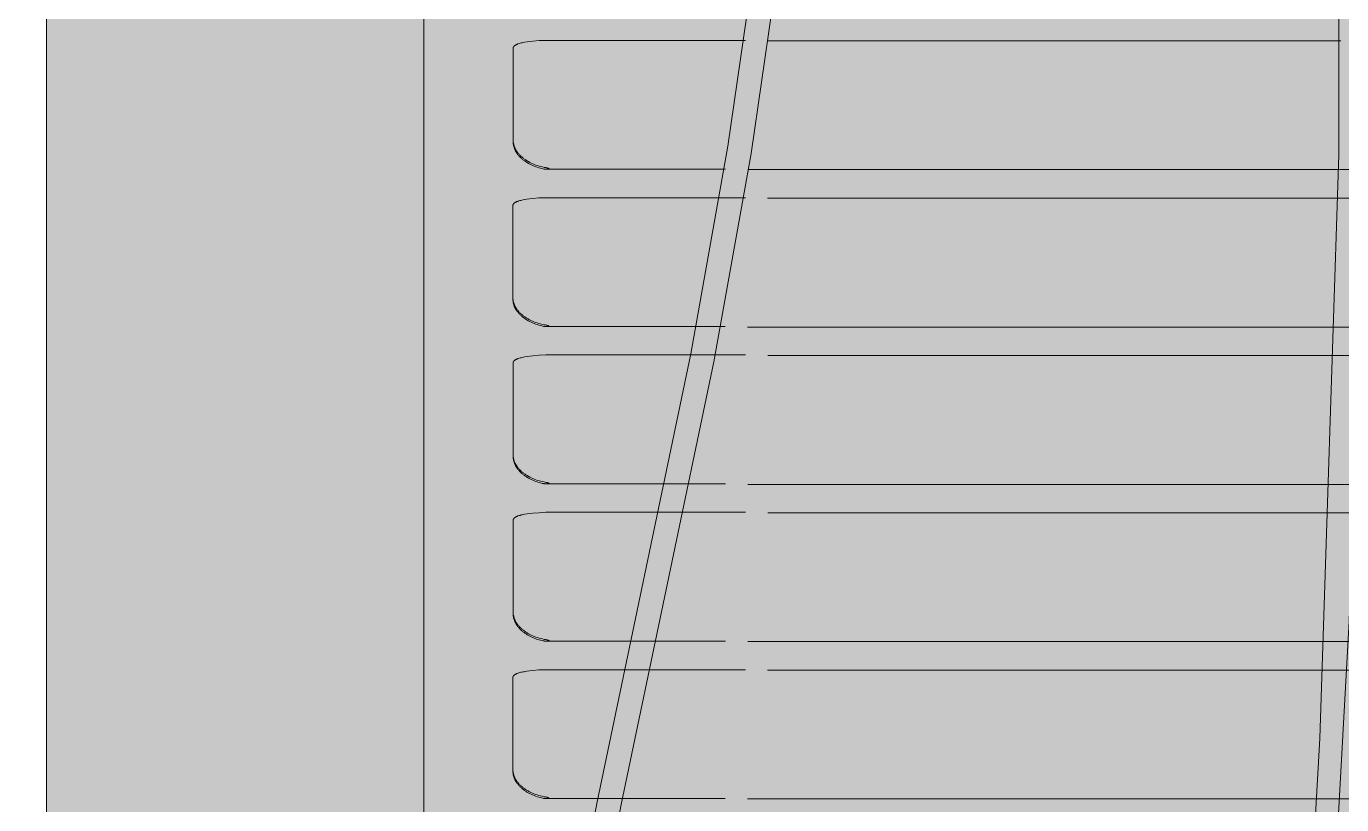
# Model space of a CAD drawing. Header units: millimetres. Extents: x 126 to 12547, y 1644 to 26714.
# Drawn here: x 783.2 to 887.7, y 25696.1 to 25757.9 of the extents above; entities that cross this region are included whole.
import ezdxf

# ---------------------------------------------------------------- set-up
doc = ezdxf.new("R2010")
doc.units = ezdxf.units.MM
doc.linetypes.add('CONTINUA', pattern=[0])
doc.layers.add('cono piramide', color=4, linetype='Continuous')
for name, color, linetype, lineweight in [('F_ARREDI_pareti', 1, 'Continuous', 0), ('F_INFISSI', 4, 'Continuous', 5), ('F_MINERAL WALL', 6, 'Continuous', 5), ('F_Tendaggio', 252, 'Continuous', 5), ('F_VETRO', 140, 'Continuous', 5)]:
    doc.layers.add(name, color=color, linetype=linetype, lineweight=lineweight)

# ---------------------------------------------------------------- blocks, each defined once
blk = doc.blocks.new('TENDAGGIO_infisso piccolo_prospetto_fronte')
at = {"layer": 'F_Tendaggio'}
for p, q in [((734476.45, 513844.03), (734718.03, 513844.03)), ((734476.2, 513841.77), (734717.79, 513841.77)), ((734476.04, 513831.53), (734717.62, 513831.53)), ((734475.97, 513829.27), (734717.55, 513829.27)), ((734450.98, 513819.03), (734692.56, 513819.03)), ((734450.98, 513816.78), (734692.56, 513816.78)), ((734450.73, 513806.54), (734692.32, 513806.54)), ((734450.73, 513804.28), (734692.32, 513804.28)), ((734450.57, 513794.04), (734692.16, 513794.04))]:
    blk.add_line(p, q, dxfattribs=at)
for points in [[(734453.27, 514160.27), (734452.36, 514111.97), (734452.51, 514085.45), (734453.28, 514061.88), (734453.87, 514051.9), (734454.53, 514043.39), (734455.36, 514034.9), (734456.35, 514026.78), (734457.52, 514018.82), (734459.85, 514005.82), (734471.09, 513949.07), (734472.66, 513939.68), (734474.06, 513930.27), (734475.21, 513921.3), (734476.17, 513912.31), (734477.06, 513901.48), (734477.69, 513890.72), (734478.12, 513878.93), (734478.34, 513867.13), (734478.18, 513840.09), (734477.17, 513808.16), (734475.64, 513780.45)], [(734415.09, 513781.8), (734417.38, 513793.82), (734424.83, 513829.41), (734427.78, 513845.89), (734430.26, 513863.09), (734433.11, 513888.88), (734435.69, 513922.14), (734437.11, 513951.96), (734437.36, 513961.05), (734437.54, 513978.09), (734437.34, 513991.43), (734436.83, 514005.03), (734433.83, 514054.89), (734433.65, 514061.63), (734433.61, 514067.92), (734433.68, 514074.36), (734433.88, 514080.79), (734434.35, 514089.78), (734435.05, 514098.75), (734436.05, 514108.61), (734437.28, 514118.43), (734438.79, 514128.65), (734440.49, 514138.83), (734444.68, 514160.27)], [(734451.35, 514160.27), (734450.44, 514111.53), (734450.61, 514084.47), (734451.39, 514061.29), (734452.01, 514050.88), (734452.68, 514042.4), (734453.54, 514033.94), (734454.51, 514026.07), (734455.67, 514018.23), (734457.99, 514005.29), (734469.06, 513949.54), (734472.04, 513930.84), (734473.17, 513922.21), (734474.1, 513913.76), (734474.97, 513903.74), (734475.64, 513893.14), (734476.12, 513881.74), (734476.38, 513870.34), (734476.34, 513845.22), (734474.83, 513798.85), (734474.06, 513785.34)], [(734417.02, 513781.64), (734419.3, 513793.6), (734426.66, 513828.77), (734429.63, 513845.32), (734432.1, 513862.35), (734435, 513888.48), (734437.6, 513922.01), (734439.02, 513951.74), (734439.28, 513961.01), (734439.46, 513977.63), (734439.07, 513997.73), (734435.75, 514055.05), (734435.58, 514061.62), (734435.53, 514068), (734435.6, 514074.38), (734435.8, 514080.75), (734436.28, 514089.82), (734436.99, 514098.88), (734437.97, 514108.5), (734439.18, 514118.08), (734440.69, 514128.41), (734442.42, 514138.7), (734446.65, 514160.27)], [(734413.34, 513854.3), (734413.3, 513854.3), (734412.78, 513854.28), (734412.26, 513854.23), (734412.03, 513854.21), (734411.81, 513854.18), (734411.61, 513854.15), (734411.52, 513854.13), (734411.43, 513854.11), (734411.35, 513854.09), (734411.27, 513854.07), (734411.19, 513854.05), (734411.12, 513854.02), (734411.09, 513854.01), (734411.06, 513854), (734411.03, 513853.99), (734411, 513853.98), (734410.97, 513853.96), (734410.95, 513853.95), (734410.92, 513853.94), (734410.9, 513853.93), (734410.87, 513853.91), (734410.86, 513853.9), (734410.85, 513853.9), (734410.84, 513853.89), (734410.83, 513853.88), (734410.83, 513853.88), (734410.82, 513853.87), (734410.81, 513853.86), (734410.8, 513853.86), (734410.79, 513853.85), (734410.78, 513853.84), (734410.78, 513853.83), (734410.77, 513853.83), (734410.76, 513853.82), (734410.76, 513853.81), (734410.75, 513853.81), (734410.75, 513853.8), (734410.75, 513853.79), (734410.74, 513853.79), (734410.74, 513853.79), (734410.74, 513853.78), (734410.74, 513853.78), (734410.73, 513853.78), (734410.73, 513853.77), (734410.73, 513853.77), (734410.73, 513853.76), (734410.73, 513853.76), (734410.73, 513853.76), (734410.72, 513853.75), (734410.72, 513853.75), (734410.72, 513853.75), (734410.72, 513853.74), (734410.72, 513853.74), (734410.72, 513853.73), (734410.72, 513853.73), (734410.72, 513853.73), (734410.72, 513853.72), (734410.71, 513853.72), (734410.71, 513853.71), (734410.71, 513853.71), (734410.71, 513853.71), (734410.71, 513853.7), (734410.71, 513853.7), (734410.71, 513853.69), (734410.71, 513846.34), (734410.71, 513846.3), (734410.72, 513846.26), (734410.72, 513846.21), (734410.72, 513846.17), (734410.73, 513846.13), (734410.74, 513846.08), (734410.75, 513846.04), (734410.76, 513846), (734410.77, 513845.95), (734410.78, 513845.91), (734410.8, 513845.87), (734410.82, 513845.82), (734410.83, 513845.78), (734410.85, 513845.74), (734410.87, 513845.69), (734410.9, 513845.65), (734410.92, 513845.61), (734410.95, 513845.57), (734410.97, 513845.52), (734411, 513845.48), (734411.03, 513845.44), (734411.06, 513845.4), (734411.09, 513845.36), (734411.12, 513845.32), (734411.16, 513845.28), (734411.19, 513845.24), (734411.23, 513845.2), (734411.27, 513845.16), (734411.3, 513845.12), (734411.35, 513845.08), (734411.39, 513845.04), (734411.43, 513845.01), (734411.47, 513844.97), (734411.52, 513844.93), (734411.56, 513844.9), (734411.61, 513844.86), (734411.66, 513844.83), (734411.71, 513844.8), (734411.76, 513844.76), (734411.81, 513844.73), (734411.86, 513844.7), (734411.92, 513844.67), (734412.03, 513844.61), (734412.14, 513844.55), (734412.26, 513844.5), (734412.38, 513844.44), (734412.51, 513844.39), (734412.64, 513844.35), (734412.77, 513844.31), (734412.9, 513844.27), (734413.03, 513844.24), (734413.17, 513844.21), (734413.3, 513844.19)], [(734429.19, 513854.3), (734413.34, 513854.3)], [(734476.52, 513854.27), (734430.95, 513854.27)], [(734413.56, 513844.1), (734413.56, 513844.1), (734413.56, 513844.1), (734413.56, 513844.1), (734413.56, 513844.1), (734413.56, 513844.1), (734413.56, 513844.1), (734413.56, 513844.1), (734413.56, 513844.1), (734413.56, 513844.1), (734413.56, 513844.1), (734413.56, 513844.1), (734413.56, 513844.1), (734413.56, 513844.1), (734413.56, 513844.1), (734413.56, 513844.1), (734413.56, 513844.1), (734413.56, 513844.1), (734413.56, 513844.1), (734413.56, 513844.1), (734413.56, 513844.1), (734413.56, 513844.1), (734413.56, 513844.1), (734413.56, 513844.1), (734413.56, 513844.1), (734413.56, 513844.1), (734413.56, 513844.1), (734413.56, 513844.1), (734413.56, 513844.1), (734413.56, 513844.1), (734413.56, 513844.1), (734413.56, 513844.1), (734413.56, 513844.1), (734413.56, 513844.1), (734413.56, 513844.1), (734413.56, 513844.1), (734413.56, 513844.1), (734413.56, 513844.1), (734413.56, 513844.09), (734413.56, 513844.09), (734413.56, 513844.09), (734413.56, 513844.09), (734413.56, 513844.09), (734413.55, 513844.09), (734413.55, 513844.09), (734413.55, 513844.09), (734413.55, 513844.09), (734413.55, 513844.09), (734413.55, 513844.09), (734413.55, 513844.09), (734413.55, 513844.09), (734413.54, 513844.09), (734413.53, 513844.08), (734413.52, 513844.08), (734413.51, 513844.08), (734413.5, 513844.07), (734413.48, 513844.07), (734413.47, 513844.07), (734413.46, 513844.07), (734413.42, 513844.07), (734413.39, 513844.06), (734413.37, 513844.06), (734413.34, 513844.06), (734413.32, 513844.06), (734413.29, 513844.06), (734413.27, 513844.07), (734413.24, 513844.07), (734413.22, 513844.07), (734413.19, 513844.07), (734413.17, 513844.08), (734413.14, 513844.08), (734413.01, 513844.11), (734412.89, 513844.14), (734412.76, 513844.18), (734412.63, 513844.22), (734412.51, 513844.26), (734412.39, 513844.31), (734412.27, 513844.36), (734412.15, 513844.41), (734412.04, 513844.47), (734411.93, 513844.53), (734411.82, 513844.59), (734411.77, 513844.62), (734411.73, 513844.65), (734411.68, 513844.68), (734411.63, 513844.72), (734411.58, 513844.75), (734411.54, 513844.78), (734411.49, 513844.82), (734411.45, 513844.85), (734411.41, 513844.89), (734411.37, 513844.93), (734411.33, 513844.96), (734411.29, 513845), (734411.25, 513845.04), (734411.22, 513845.07), (734411.18, 513845.11), (734411.15, 513845.15), (734411.12, 513845.19), (734411.09, 513845.23), (734411.06, 513845.27), (734411.03, 513845.31), (734411, 513845.35), (734410.97, 513845.39), (734410.95, 513845.43), (734410.92, 513845.47), (734410.9, 513845.51), (734410.88, 513845.55), (734410.86, 513845.59), (734410.84, 513845.63), (734410.82, 513845.67), (734410.81, 513845.71), (734410.79, 513845.75), (734410.78, 513845.8), (734410.77, 513845.84), (734410.75, 513845.88), (734410.74, 513845.92), (734410.74, 513845.96), (734410.73, 513846), (734410.72, 513846.04), (734410.72, 513846.09), (734410.71, 513846.13), (734410.71, 513846.17), (734410.71, 513846.3)], [(734413.3, 513844.19), (734413.36, 513844.18), (734413.41, 513844.17), (734413.45, 513844.16), (734413.47, 513844.15), (734413.49, 513844.14), (734413.51, 513844.14), (734413.51, 513844.14), (734413.52, 513844.14), (734413.53, 513844.13), (734413.53, 513844.13), (734413.54, 513844.13), (734413.54, 513844.13), (734413.54, 513844.13), (734413.55, 513844.12), (734413.55, 513844.12), (734413.55, 513844.12), (734413.55, 513844.12), (734413.55, 513844.12), (734413.55, 513844.12), (734413.55, 513844.12), (734413.56, 513844.12), (734413.56, 513844.12), (734413.56, 513844.12), (734413.56, 513844.12), (734413.56, 513844.11), (734413.56, 513844.11), (734413.56, 513844.11), (734413.56, 513844.11), (734413.56, 513844.11), (734413.56, 513844.11), (734413.56, 513844.11), (734413.56, 513844.11), (734413.56, 513844.11), (734413.56, 513844.11), (734413.56, 513844.11), (734413.56, 513844.11), (734413.56, 513844.11), (734413.56, 513844.11), (734413.56, 513844.11), (734413.56, 513844.11), (734413.56, 513844.11), (734413.56, 513844.11), (734413.56, 513844.11), (734413.56, 513844.11), (734413.56, 513844.11), (734413.56, 513844.11), (734413.56, 513844.11), (734413.56, 513844.11), (734413.56, 513844.11), (734413.56, 513844.11), (734413.56, 513844.11), (734413.56, 513844.11), (734413.56, 513844.11), (734413.56, 513844.1), (734413.56, 513844.1), (734413.56, 513844.1)], [(734413.34, 513844.06), (734427.59, 513844.06)], [(734429.36, 513844.03), (734476.4, 513844.03)], [(734413.32, 513841.8), (734413.28, 513841.8), (734412.76, 513841.78), (734412.24, 513841.74), (734412.01, 513841.71), (734411.79, 513841.68), (734411.59, 513841.65), (734411.5, 513841.63), (734411.41, 513841.61), (734411.32, 513841.59), (734411.25, 513841.57), (734411.17, 513841.55), (734411.1, 513841.53), (734411.07, 513841.51), (734411.04, 513841.5), (734411.01, 513841.49), (734410.98, 513841.48), (734410.95, 513841.47), (734410.92, 513841.45), (734410.9, 513841.44), (734410.88, 513841.43), (734410.85, 513841.41), (734410.84, 513841.41), (734410.83, 513841.4), (734410.82, 513841.39), (734410.81, 513841.39), (734410.8, 513841.38), (734410.8, 513841.37), (734410.79, 513841.37), (734410.78, 513841.36), (734410.77, 513841.35), (734410.76, 513841.34), (734410.76, 513841.34), (734410.75, 513841.33), (734410.74, 513841.32), (734410.74, 513841.32), (734410.73, 513841.31), (734410.73, 513841.3), (734410.73, 513841.3), (734410.72, 513841.29), (734410.72, 513841.29), (734410.72, 513841.29), (734410.72, 513841.28), (734410.71, 513841.28), (734410.71, 513841.27), (734410.71, 513841.27), (734410.71, 513841.27), (734410.71, 513841.26), (734410.71, 513841.26), (734410.7, 513841.26), (734410.7, 513841.25), (734410.7, 513841.25), (734410.7, 513841.24), (734410.7, 513841.24), (734410.7, 513841.24), (734410.7, 513841.23), (734410.7, 513841.23), (734410.69, 513841.22), (734410.69, 513841.22), (734410.69, 513841.22), (734410.69, 513841.21), (734410.69, 513841.21), (734410.69, 513841.2), (734410.69, 513841.2), (734410.69, 513841.2), (734410.69, 513833.85), (734410.69, 513833.8), (734410.69, 513833.76), (734410.7, 513833.72), (734410.7, 513833.67), (734410.71, 513833.63), (734410.72, 513833.58), (734410.73, 513833.54), (734410.74, 513833.5), (734410.75, 513833.45), (734410.76, 513833.41), (734410.78, 513833.37), (734410.8, 513833.32), (734410.81, 513833.28), (734410.83, 513833.24), (734410.85, 513833.19), (734410.88, 513833.15), (734410.9, 513833.11), (734410.92, 513833.07), (734410.95, 513833.03), (734410.98, 513832.98), (734411.01, 513832.94), (734411.04, 513832.9), (734411.07, 513832.86), (734411.1, 513832.82), (734411.14, 513832.78), (734411.17, 513832.74), (734411.21, 513832.7), (734411.25, 513832.66), (734411.28, 513832.62), (734411.32, 513832.58), (734411.37, 513832.55), (734411.41, 513832.51), (734411.45, 513832.47), (734411.5, 513832.44), (734411.54, 513832.4), (734411.59, 513832.37), (734411.64, 513832.33), (734411.69, 513832.3), (734411.74, 513832.26), (734411.79, 513832.23), (734411.84, 513832.2), (734411.9, 513832.17), (734412.01, 513832.11), (734412.12, 513832.05), (734412.24, 513832), (734412.36, 513831.95), (734412.49, 513831.9), (734412.62, 513831.85), (734412.75, 513831.81), (734412.88, 513831.77), (734413.01, 513831.74), (734413.15, 513831.71), (734413.28, 513831.69)], [(734429.17, 513841.8), (734413.32, 513841.8)], [(734476.5, 513841.77), (734430.93, 513841.77)], [(734413.54, 513831.61), (734413.54, 513831.61), (734413.54, 513831.61), (734413.54, 513831.61), (734413.54, 513831.61), (734413.54, 513831.61), (734413.54, 513831.6), (734413.54, 513831.6), (734413.54, 513831.6), (734413.54, 513831.6), (734413.54, 513831.6), (734413.54, 513831.6), (734413.54, 513831.6), (734413.54, 513831.6), (734413.54, 513831.6), (734413.54, 513831.6), (734413.54, 513831.6), (734413.54, 513831.6), (734413.54, 513831.6), (734413.54, 513831.6), (734413.54, 513831.6), (734413.54, 513831.6), (734413.54, 513831.6), (734413.54, 513831.6), (734413.54, 513831.6), (734413.54, 513831.6), (734413.54, 513831.6), (734413.54, 513831.6), (734413.54, 513831.6), (734413.54, 513831.6), (734413.54, 513831.6), (734413.54, 513831.6), (734413.54, 513831.6), (734413.54, 513831.6), (734413.54, 513831.6), (734413.54, 513831.6), (734413.54, 513831.6), (734413.54, 513831.6), (734413.54, 513831.6), (734413.54, 513831.6), (734413.54, 513831.6), (734413.54, 513831.59), (734413.53, 513831.59), (734413.53, 513831.59), (734413.53, 513831.59), (734413.53, 513831.59), (734413.53, 513831.59), (734413.53, 513831.59), (734413.53, 513831.59), (734413.53, 513831.59), (734413.53, 513831.59), (734413.52, 513831.59), (734413.51, 513831.58), (734413.5, 513831.58), (734413.49, 513831.58), (734413.47, 513831.58), (734413.46, 513831.57), (734413.45, 513831.57), (734413.44, 513831.57), (734413.4, 513831.57), (734413.37, 513831.57), (734413.35, 513831.56), (734413.32, 513831.56), (734413.3, 513831.56), (734413.27, 513831.57), (734413.25, 513831.57), (734413.22, 513831.57), (734413.2, 513831.57), (734413.17, 513831.57), (734413.15, 513831.58), (734413.12, 513831.58), (734412.99, 513831.61), (734412.87, 513831.64), (734412.74, 513831.68), (734412.61, 513831.72), (734412.49, 513831.76), (734412.37, 513831.81), (734412.25, 513831.86), (734412.13, 513831.91), (734412.01, 513831.97), (734411.91, 513832.03), (734411.8, 513832.09), (734411.75, 513832.12), (734411.71, 513832.15), (734411.66, 513832.18), (734411.61, 513832.22), (734411.56, 513832.25), (734411.52, 513832.29), (734411.47, 513832.32), (734411.43, 513832.36), (734411.39, 513832.39), (734411.35, 513832.43), (734411.31, 513832.46), (734411.27, 513832.5), (734411.23, 513832.54), (734411.2, 513832.58), (734411.16, 513832.61), (734411.13, 513832.65), (734411.1, 513832.69), (734411.07, 513832.73), (734411.03, 513832.77), (734411.01, 513832.81), (734410.98, 513832.85), (734410.95, 513832.89), (734410.93, 513832.93), (734410.9, 513832.97), (734410.88, 513833.01), (734410.86, 513833.05), (734410.84, 513833.09), (734410.82, 513833.13), (734410.8, 513833.17), (734410.79, 513833.22), (734410.77, 513833.26), (734410.76, 513833.3), (734410.74, 513833.34), (734410.73, 513833.38), (734410.72, 513833.42), (734410.72, 513833.46), (734410.71, 513833.51), (734410.7, 513833.55), (734410.7, 513833.59), (734410.69, 513833.63), (734410.69, 513833.67), (734410.69, 513833.8)], [(734413.28, 513831.69), (734413.34, 513831.68), (734413.39, 513831.67), (734413.43, 513831.66), (734413.45, 513831.65), (734413.47, 513831.65), (734413.49, 513831.64), (734413.49, 513831.64), (734413.5, 513831.64), (734413.51, 513831.63), (734413.51, 513831.63), (734413.52, 513831.63), (734413.52, 513831.63), (734413.52, 513831.63), (734413.53, 513831.63), (734413.53, 513831.62), (734413.53, 513831.62), (734413.53, 513831.62), (734413.53, 513831.62), (734413.53, 513831.62), (734413.53, 513831.62), (734413.54, 513831.62), (734413.54, 513831.62), (734413.54, 513831.62), (734413.54, 513831.62), (734413.54, 513831.62), (734413.54, 513831.62), (734413.54, 513831.62), (734413.54, 513831.62), (734413.54, 513831.61), (734413.54, 513831.61), (734413.54, 513831.61), (734413.54, 513831.61), (734413.54, 513831.61), (734413.54, 513831.61), (734413.54, 513831.61), (734413.54, 513831.61), (734413.54, 513831.61), (734413.54, 513831.61), (734413.54, 513831.61), (734413.54, 513831.61), (734413.54, 513831.61), (734413.54, 513831.61), (734413.54, 513831.61), (734413.54, 513831.61), (734413.54, 513831.61), (734413.54, 513831.61), (734413.54, 513831.61), (734413.54, 513831.61), (734413.54, 513831.61), (734413.54, 513831.61), (734413.54, 513831.61), (734413.54, 513831.61), (734413.54, 513831.61), (734413.54, 513831.61), (734413.54, 513831.61), (734413.54, 513831.61)], [(734413.32, 513831.56), (734427.57, 513831.56)], [(734429.34, 513831.53), (734476.37, 513831.53)], [(734413.34, 513829.31), (734413.3, 513829.31), (734412.78, 513829.28), (734412.26, 513829.24), (734412.03, 513829.21), (734411.81, 513829.18), (734411.61, 513829.15), (734411.52, 513829.13), (734411.43, 513829.11), (734411.35, 513829.09), (734411.27, 513829.07), (734411.19, 513829.05), (734411.12, 513829.03), (734411.09, 513829.02), (734411.06, 513829.01), (734411.03, 513828.99), (734411, 513828.98), (734410.97, 513828.97), (734410.95, 513828.96), (734410.92, 513828.94), (734410.9, 513828.93), (734410.87, 513828.92), (734410.86, 513828.91), (734410.85, 513828.9), (734410.84, 513828.9), (734410.83, 513828.89), (734410.83, 513828.88), (734410.82, 513828.88), (734410.81, 513828.87), (734410.8, 513828.86), (734410.79, 513828.85), (734410.78, 513828.85), (734410.78, 513828.84), (734410.77, 513828.83), (734410.76, 513828.82), (734410.76, 513828.82), (734410.75, 513828.81), (734410.75, 513828.8), (734410.75, 513828.8), (734410.74, 513828.8), (734410.74, 513828.79), (734410.74, 513828.79), (734410.74, 513828.78), (734410.73, 513828.78), (734410.73, 513828.78), (734410.73, 513828.77), (734410.73, 513828.77), (734410.73, 513828.77), (734410.73, 513828.76), (734410.72, 513828.76), (734410.72, 513828.75), (734410.72, 513828.75), (734410.72, 513828.75), (734410.72, 513828.74), (734410.72, 513828.74), (734410.72, 513828.73), (734410.72, 513828.73), (734410.72, 513828.73), (734410.71, 513828.72), (734410.71, 513828.72), (734410.71, 513828.71), (734410.71, 513828.71), (734410.71, 513828.71), (734410.71, 513828.7), (734410.71, 513828.7), (734410.71, 513821.35), (734410.71, 513821.31), (734410.72, 513821.26), (734410.72, 513821.22), (734410.72, 513821.17), (734410.73, 513821.13), (734410.74, 513821.09), (734410.75, 513821.04), (734410.76, 513821), (734410.77, 513820.96), (734410.78, 513820.91), (734410.8, 513820.87), (734410.82, 513820.83), (734410.83, 513820.78), (734410.85, 513820.74), (734410.87, 513820.7), (734410.9, 513820.65), (734410.92, 513820.61), (734410.95, 513820.57), (734410.97, 513820.53), (734411, 513820.49), (734411.03, 513820.44), (734411.06, 513820.4), (734411.09, 513820.36), (734411.12, 513820.32), (734411.16, 513820.28), (734411.19, 513820.24), (734411.23, 513820.2), (734411.27, 513820.16), (734411.3, 513820.13), (734411.35, 513820.09), (734411.39, 513820.05), (734411.43, 513820.01), (734411.47, 513819.98), (734411.52, 513819.94), (734411.56, 513819.9), (734411.61, 513819.87), (734411.66, 513819.83), (734411.71, 513819.8), (734411.76, 513819.77), (734411.81, 513819.74), (734411.86, 513819.7), (734411.92, 513819.67), (734412.03, 513819.61), (734412.14, 513819.55), (734412.26, 513819.5), (734412.38, 513819.45), (734412.51, 513819.4), (734412.64, 513819.35), (734412.77, 513819.31), (734412.9, 513819.28), (734413.03, 513819.25), (734413.17, 513819.22), (734413.3, 513819.19)], [(734429.19, 513829.31), (734413.34, 513829.31)], [(734476.52, 513829.27), (734430.95, 513829.27)], [(734413.56, 513819.11), (734413.56, 513819.11), (734413.56, 513819.11), (734413.56, 513819.11), (734413.56, 513819.11), (734413.56, 513819.11), (734413.56, 513819.11), (734413.56, 513819.11), (734413.56, 513819.11), (734413.56, 513819.11), (734413.56, 513819.11), (734413.56, 513819.11), (734413.56, 513819.11), (734413.56, 513819.11), (734413.56, 513819.11), (734413.56, 513819.11), (734413.56, 513819.11), (734413.56, 513819.11), (734413.56, 513819.11), (734413.56, 513819.1), (734413.56, 513819.1), (734413.56, 513819.1), (734413.56, 513819.1), (734413.56, 513819.1), (734413.56, 513819.1), (734413.56, 513819.1), (734413.56, 513819.1), (734413.56, 513819.1), (734413.56, 513819.1), (734413.56, 513819.1), (734413.56, 513819.1), (734413.56, 513819.1), (734413.56, 513819.1), (734413.56, 513819.1), (734413.56, 513819.1), (734413.56, 513819.1), (734413.56, 513819.1), (734413.56, 513819.1), (734413.56, 513819.1), (734413.56, 513819.1), (734413.56, 513819.1), (734413.56, 513819.1), (734413.56, 513819.1), (734413.55, 513819.1), (734413.55, 513819.1), (734413.55, 513819.1), (734413.55, 513819.09), (734413.55, 513819.09), (734413.55, 513819.09), (734413.55, 513819.09), (734413.55, 513819.09), (734413.54, 513819.09), (734413.53, 513819.09), (734413.52, 513819.08), (734413.51, 513819.08), (734413.5, 513819.08), (734413.48, 513819.08), (734413.47, 513819.07), (734413.46, 513819.07), (734413.42, 513819.07), (734413.39, 513819.07), (734413.37, 513819.07), (734413.34, 513819.07), (734413.32, 513819.07), (734413.29, 513819.07), (734413.27, 513819.07), (734413.24, 513819.07), (734413.22, 513819.07), (734413.19, 513819.08), (734413.17, 513819.08), (734413.14, 513819.09), (734413.01, 513819.11), (734412.89, 513819.14), (734412.76, 513819.18), (734412.63, 513819.22), (734412.51, 513819.26), (734412.39, 513819.31), (734412.27, 513819.36), (734412.15, 513819.42), (734412.04, 513819.47), (734411.93, 513819.53), (734411.82, 513819.59), (734411.77, 513819.62), (734411.73, 513819.65), (734411.68, 513819.69), (734411.63, 513819.72), (734411.58, 513819.75), (734411.54, 513819.79), (734411.49, 513819.82), (734411.45, 513819.86), (734411.41, 513819.89), (734411.37, 513819.93), (734411.33, 513819.97), (734411.29, 513820), (734411.25, 513820.04), (734411.22, 513820.08), (734411.18, 513820.12), (734411.15, 513820.15), (734411.12, 513820.19), (734411.09, 513820.23), (734411.06, 513820.27), (734411.03, 513820.31), (734411, 513820.35), (734410.97, 513820.39), (734410.95, 513820.43), (734410.92, 513820.47), (734410.9, 513820.51), (734410.88, 513820.55), (734410.86, 513820.59), (734410.84, 513820.64), (734410.82, 513820.68), (734410.81, 513820.72), (734410.79, 513820.76), (734410.78, 513820.8), (734410.77, 513820.84), (734410.75, 513820.88), (734410.74, 513820.92), (734410.74, 513820.97), (734410.73, 513821.01), (734410.72, 513821.05), (734410.72, 513821.09), (734410.71, 513821.13), (734410.71, 513821.17), (734410.71, 513821.31)], [(734413.3, 513819.19), (734413.36, 513819.18), (734413.41, 513819.17), (734413.45, 513819.16), (734413.47, 513819.16), (734413.49, 513819.15), (734413.51, 513819.14), (734413.51, 513819.14), (734413.52, 513819.14), (734413.53, 513819.14), (734413.53, 513819.13), (734413.54, 513819.13), (734413.54, 513819.13), (734413.54, 513819.13), (734413.55, 513819.13), (734413.55, 513819.13), (734413.55, 513819.13), (734413.55, 513819.12), (734413.55, 513819.12), (734413.55, 513819.12), (734413.55, 513819.12), (734413.56, 513819.12), (734413.56, 513819.12), (734413.56, 513819.12), (734413.56, 513819.12), (734413.56, 513819.12), (734413.56, 513819.12), (734413.56, 513819.12), (734413.56, 513819.12), (734413.56, 513819.12), (734413.56, 513819.12), (734413.56, 513819.12), (734413.56, 513819.12), (734413.56, 513819.12), (734413.56, 513819.12), (734413.56, 513819.11), (734413.56, 513819.11), (734413.56, 513819.11), (734413.56, 513819.11), (734413.56, 513819.11), (734413.56, 513819.11), (734413.56, 513819.11), (734413.56, 513819.11), (734413.56, 513819.11), (734413.56, 513819.11), (734413.56, 513819.11), (734413.56, 513819.11), (734413.56, 513819.11), (734413.56, 513819.11), (734413.56, 513819.11), (734413.56, 513819.11), (734413.56, 513819.11), (734413.56, 513819.11), (734413.56, 513819.11), (734413.56, 513819.11), (734413.56, 513819.11), (734413.56, 513819.11)], [(734413.34, 513819.07), (734427.59, 513819.07)], [(734429.36, 513819.03), (734476.4, 513819.03)], [(734413.34, 513816.81), (734413.3, 513816.81), (734412.78, 513816.78), (734412.26, 513816.74), (734412.03, 513816.72), (734411.81, 513816.69), (734411.61, 513816.65), (734411.52, 513816.63), (734411.43, 513816.62), (734411.35, 513816.6), (734411.27, 513816.57), (734411.19, 513816.55), (734411.12, 513816.53), (734411.09, 513816.52), (734411.06, 513816.51), (734411.03, 513816.5), (734411, 513816.48), (734410.97, 513816.47), (734410.95, 513816.46), (734410.92, 513816.44), (734410.9, 513816.43), (734410.87, 513816.42), (734410.86, 513816.41), (734410.85, 513816.4), (734410.84, 513816.4), (734410.83, 513816.39), (734410.83, 513816.38), (734410.82, 513816.38), (734410.81, 513816.37), (734410.8, 513816.36), (734410.79, 513816.36), (734410.78, 513816.35), (734410.78, 513816.34), (734410.77, 513816.33), (734410.76, 513816.33), (734410.76, 513816.32), (734410.75, 513816.31), (734410.75, 513816.31), (734410.75, 513816.3), (734410.74, 513816.3), (734410.74, 513816.29), (734410.74, 513816.29), (734410.74, 513816.29), (734410.73, 513816.28), (734410.73, 513816.28), (734410.73, 513816.28), (734410.73, 513816.27), (734410.73, 513816.27), (734410.73, 513816.26), (734410.72, 513816.26), (734410.72, 513816.26), (734410.72, 513816.25), (734410.72, 513816.25), (734410.72, 513816.24), (734410.72, 513816.24), (734410.72, 513816.24), (734410.72, 513816.23), (734410.72, 513816.23), (734410.71, 513816.23), (734410.71, 513816.22), (734410.71, 513816.22), (734410.71, 513816.21), (734410.71, 513816.21), (734410.71, 513816.21), (734410.71, 513816.2), (734410.71, 513808.85), (734410.71, 513808.81), (734410.72, 513808.76), (734410.72, 513808.72), (734410.72, 513808.68), (734410.73, 513808.63), (734410.74, 513808.59), (734410.75, 513808.55), (734410.76, 513808.5), (734410.77, 513808.46), (734410.78, 513808.42), (734410.8, 513808.37), (734410.82, 513808.33), (734410.83, 513808.29), (734410.85, 513808.24), (734410.87, 513808.2), (734410.9, 513808.16), (734410.92, 513808.11), (734410.95, 513808.07), (734410.97, 513808.03), (734411, 513807.99), (734411.03, 513807.95), (734411.06, 513807.91), (734411.09, 513807.86), (734411.12, 513807.82), (734411.16, 513807.78), (734411.19, 513807.74), (734411.23, 513807.7), (734411.27, 513807.67), (734411.3, 513807.63), (734411.35, 513807.59), (734411.39, 513807.55), (734411.43, 513807.51), (734411.47, 513807.48), (734411.52, 513807.44), (734411.56, 513807.41), (734411.61, 513807.37), (734411.66, 513807.34), (734411.71, 513807.3), (734411.76, 513807.27), (734411.81, 513807.24), (734411.86, 513807.21), (734411.92, 513807.17), (734412.03, 513807.11), (734412.14, 513807.06), (734412.26, 513807), (734412.38, 513806.95), (734412.51, 513806.9), (734412.64, 513806.86), (734412.77, 513806.82), (734412.9, 513806.78), (734413.03, 513806.75), (734413.17, 513806.72), (734413.3, 513806.7)], [(734429.19, 513816.81), (734413.34, 513816.81)], [(734476.52, 513816.78), (734430.95, 513816.78)], [(734413.56, 513806.61), (734413.56, 513806.61), (734413.56, 513806.61), (734413.56, 513806.61), (734413.56, 513806.61), (734413.56, 513806.61), (734413.56, 513806.61), (734413.56, 513806.61), (734413.56, 513806.61), (734413.56, 513806.61), (734413.56, 513806.61), (734413.56, 513806.61), (734413.56, 513806.61), (734413.56, 513806.61), (734413.56, 513806.61), (734413.56, 513806.61), (734413.56, 513806.61), (734413.56, 513806.61), (734413.56, 513806.61), (734413.56, 513806.61), (734413.56, 513806.61), (734413.56, 513806.61), (734413.56, 513806.61), (734413.56, 513806.61), (734413.56, 513806.61), (734413.56, 513806.61), (734413.56, 513806.61), (734413.56, 513806.61), (734413.56, 513806.6), (734413.56, 513806.6), (734413.56, 513806.6), (734413.56, 513806.6), (734413.56, 513806.6), (734413.56, 513806.6), (734413.56, 513806.6), (734413.56, 513806.6), (734413.56, 513806.6), (734413.56, 513806.6), (734413.56, 513806.6), (734413.56, 513806.6), (734413.56, 513806.6), (734413.56, 513806.6), (734413.56, 513806.6), (734413.55, 513806.6), (734413.55, 513806.6), (734413.55, 513806.6), (734413.55, 513806.6), (734413.55, 513806.6), (734413.55, 513806.6), (734413.55, 513806.6), (734413.55, 513806.59), (734413.54, 513806.59), (734413.53, 513806.59), (734413.52, 513806.59), (734413.51, 513806.58), (734413.5, 513806.58), (734413.48, 513806.58), (734413.47, 513806.58), (734413.46, 513806.58), (734413.42, 513806.57), (734413.39, 513806.57), (734413.37, 513806.57), (734413.34, 513806.57), (734413.32, 513806.57), (734413.29, 513806.57), (734413.27, 513806.57), (734413.24, 513806.57), (734413.22, 513806.58), (734413.19, 513806.58), (734413.17, 513806.58), (734413.14, 513806.59), (734413.01, 513806.62), (734412.89, 513806.65), (734412.76, 513806.68), (734412.63, 513806.72), (734412.51, 513806.77), (734412.39, 513806.81), (734412.27, 513806.86), (734412.15, 513806.92), (734412.04, 513806.97), (734411.93, 513807.03), (734411.82, 513807.09), (734411.77, 513807.12), (734411.73, 513807.16), (734411.68, 513807.19), (734411.63, 513807.22), (734411.58, 513807.26), (734411.54, 513807.29), (734411.49, 513807.32), (734411.45, 513807.36), (734411.41, 513807.4), (734411.37, 513807.43), (734411.33, 513807.47), (734411.29, 513807.51), (734411.25, 513807.54), (734411.22, 513807.58), (734411.18, 513807.62), (734411.15, 513807.66), (734411.12, 513807.7), (734411.09, 513807.73), (734411.06, 513807.77), (734411.03, 513807.81), (734411, 513807.85), (734410.97, 513807.89), (734410.95, 513807.93), (734410.92, 513807.97), (734410.9, 513808.02), (734410.88, 513808.06), (734410.86, 513808.1), (734410.84, 513808.14), (734410.82, 513808.18), (734410.81, 513808.22), (734410.79, 513808.26), (734410.78, 513808.3), (734410.77, 513808.34), (734410.75, 513808.39), (734410.74, 513808.43), (734410.74, 513808.47), (734410.73, 513808.51), (734410.72, 513808.55), (734410.72, 513808.59), (734410.71, 513808.63), (734410.71, 513808.68), (734410.71, 513808.81)], [(734413.3, 513806.7), (734413.36, 513806.68), (734413.41, 513806.67), (734413.45, 513806.66), (734413.47, 513806.66), (734413.49, 513806.65), (734413.51, 513806.65), (734413.51, 513806.64), (734413.52, 513806.64), (734413.53, 513806.64), (734413.53, 513806.64), (734413.54, 513806.64), (734413.54, 513806.63), (734413.54, 513806.63), (734413.55, 513806.63), (734413.55, 513806.63), (734413.55, 513806.63), (734413.55, 513806.63), (734413.55, 513806.63), (734413.55, 513806.63), (734413.55, 513806.62), (734413.56, 513806.62), (734413.56, 513806.62), (734413.56, 513806.62), (734413.56, 513806.62), (734413.56, 513806.62), (734413.56, 513806.62), (734413.56, 513806.62), (734413.56, 513806.62), (734413.56, 513806.62), (734413.56, 513806.62), (734413.56, 513806.62), (734413.56, 513806.62), (734413.56, 513806.62), (734413.56, 513806.62), (734413.56, 513806.62), (734413.56, 513806.62), (734413.56, 513806.62), (734413.56, 513806.62), (734413.56, 513806.62), (734413.56, 513806.62), (734413.56, 513806.62), (734413.56, 513806.62), (734413.56, 513806.61), (734413.56, 513806.61), (734413.56, 513806.61), (734413.56, 513806.61), (734413.56, 513806.61), (734413.56, 513806.61), (734413.56, 513806.61), (734413.56, 513806.61), (734413.56, 513806.61), (734413.56, 513806.61), (734413.56, 513806.61), (734413.56, 513806.61), (734413.56, 513806.61), (734413.56, 513806.61)], [(734413.34, 513806.57), (734427.59, 513806.57)], [(734429.36, 513806.54), (734476.4, 513806.54)], [(734413.32, 513804.31), (734413.28, 513804.31), (734412.76, 513804.29), (734412.24, 513804.24), (734412.01, 513804.22), (734411.79, 513804.19), (734411.59, 513804.15), (734411.5, 513804.14), (734411.41, 513804.12), (734411.32, 513804.1), (734411.25, 513804.08), (734411.17, 513804.06), (734411.1, 513804.03), (734411.07, 513804.02), (734411.04, 513804.01), (734411.01, 513804), (734410.98, 513803.98), (734410.95, 513803.97), (734410.92, 513803.96), (734410.9, 513803.95), (734410.88, 513803.93), (734410.85, 513803.92), (734410.84, 513803.91), (734410.83, 513803.91), (734410.82, 513803.9), (734410.81, 513803.89), (734410.8, 513803.89), (734410.8, 513803.88), (734410.79, 513803.87), (734410.78, 513803.87), (734410.77, 513803.86), (734410.76, 513803.85), (734410.76, 513803.84), (734410.75, 513803.84), (734410.74, 513803.83), (734410.74, 513803.82), (734410.73, 513803.81), (734410.73, 513803.81), (734410.73, 513803.8), (734410.72, 513803.8), (734410.72, 513803.8), (734410.72, 513803.79), (734410.72, 513803.79), (734410.71, 513803.78), (734410.71, 513803.78), (734410.71, 513803.78), (734410.71, 513803.77), (734410.71, 513803.77), (734410.71, 513803.77), (734410.7, 513803.76), (734410.7, 513803.76), (734410.7, 513803.75), (734410.7, 513803.75), (734410.7, 513803.75), (734410.7, 513803.74), (734410.7, 513803.74), (734410.7, 513803.73), (734410.69, 513803.73), (734410.69, 513803.73), (734410.69, 513803.72), (734410.69, 513803.72), (734410.69, 513803.72), (734410.69, 513803.71), (734410.69, 513803.71), (734410.69, 513803.7), (734410.69, 513796.35), (734410.69, 513796.31), (734410.69, 513796.27), (734410.7, 513796.22), (734410.7, 513796.18), (734410.71, 513796.14), (734410.72, 513796.09), (734410.73, 513796.05), (734410.74, 513796), (734410.75, 513795.96), (734410.76, 513795.92), (734410.78, 513795.87), (734410.8, 513795.83), (734410.81, 513795.79), (734410.83, 513795.74), (734410.85, 513795.7), (734410.88, 513795.66), (734410.9, 513795.62), (734410.92, 513795.57), (734410.95, 513795.53), (734410.98, 513795.49), (734411.01, 513795.45), (734411.04, 513795.41), (734411.07, 513795.37), (734411.1, 513795.33), (734411.14, 513795.29), (734411.17, 513795.25), (734411.21, 513795.21), (734411.25, 513795.17), (734411.28, 513795.13), (734411.32, 513795.09), (734411.37, 513795.05), (734411.41, 513795.02), (734411.45, 513794.98), (734411.5, 513794.94), (734411.54, 513794.91), (734411.59, 513794.87), (734411.64, 513794.84), (734411.69, 513794.8), (734411.74, 513794.77), (734411.79, 513794.74), (734411.84, 513794.71), (734411.9, 513794.68), (734412.01, 513794.62), (734412.12, 513794.56), (734412.24, 513794.5), (734412.36, 513794.45), (734412.49, 513794.4), (734412.62, 513794.36), (734412.75, 513794.32), (734412.88, 513794.28), (734413.01, 513794.25), (734413.15, 513794.22), (734413.28, 513794.2)], [(734429.17, 513804.31), (734413.32, 513804.31)], [(734476.5, 513804.28), (734430.93, 513804.28)], [(734413.54, 513794.11), (734413.54, 513794.11), (734413.54, 513794.11), (734413.54, 513794.11), (734413.54, 513794.11), (734413.54, 513794.11), (734413.54, 513794.11), (734413.54, 513794.11), (734413.54, 513794.11), (734413.54, 513794.11), (734413.54, 513794.11), (734413.54, 513794.11), (734413.54, 513794.11), (734413.54, 513794.11), (734413.54, 513794.11), (734413.54, 513794.11), (734413.54, 513794.11), (734413.54, 513794.11), (734413.54, 513794.11), (734413.54, 513794.11), (734413.54, 513794.11), (734413.54, 513794.11), (734413.54, 513794.11), (734413.54, 513794.11), (734413.54, 513794.11), (734413.54, 513794.11), (734413.54, 513794.11), (734413.54, 513794.11), (734413.54, 513794.11), (734413.54, 513794.11), (734413.54, 513794.11), (734413.54, 513794.11), (734413.54, 513794.11), (734413.54, 513794.1), (734413.54, 513794.1), (734413.54, 513794.1), (734413.54, 513794.1), (734413.54, 513794.1), (734413.54, 513794.1), (734413.54, 513794.1), (734413.54, 513794.1), (734413.54, 513794.1), (734413.53, 513794.1), (734413.53, 513794.1), (734413.53, 513794.1), (734413.53, 513794.1), (734413.53, 513794.1), (734413.53, 513794.1), (734413.53, 513794.1), (734413.53, 513794.1), (734413.53, 513794.1), (734413.52, 513794.1), (734413.51, 513794.09), (734413.5, 513794.09), (734413.49, 513794.09), (734413.47, 513794.08), (734413.46, 513794.08), (734413.45, 513794.08), (734413.44, 513794.08), (734413.4, 513794.07), (734413.37, 513794.07), (734413.35, 513794.07), (734413.32, 513794.07), (734413.3, 513794.07), (734413.27, 513794.07), (734413.25, 513794.07), (734413.22, 513794.08), (734413.2, 513794.08), (734413.17, 513794.08), (734413.15, 513794.09), (734413.12, 513794.09), (734412.99, 513794.12), (734412.87, 513794.15), (734412.74, 513794.18), (734412.61, 513794.22), (734412.49, 513794.27), (734412.37, 513794.31), (734412.25, 513794.37), (734412.13, 513794.42), (734412.01, 513794.48), (734411.91, 513794.53), (734411.8, 513794.59), (734411.75, 513794.63), (734411.71, 513794.66), (734411.66, 513794.69), (734411.61, 513794.72), (734411.56, 513794.76), (734411.52, 513794.79), (734411.47, 513794.83), (734411.43, 513794.86), (734411.39, 513794.9), (734411.35, 513794.93), (734411.31, 513794.97), (734411.27, 513795.01), (734411.23, 513795.04), (734411.2, 513795.08), (734411.16, 513795.12), (734411.13, 513795.16), (734411.1, 513795.2), (734411.07, 513795.24), (734411.03, 513795.28), (734411.01, 513795.32), (734410.98, 513795.36), (734410.95, 513795.4), (734410.93, 513795.44), (734410.9, 513795.48), (734410.88, 513795.52), (734410.86, 513795.56), (734410.84, 513795.6), (734410.82, 513795.64), (734410.8, 513795.68), (734410.79, 513795.72), (734410.77, 513795.76), (734410.76, 513795.8), (734410.74, 513795.85), (734410.73, 513795.89), (734410.72, 513795.93), (734410.72, 513795.97), (734410.71, 513796.01), (734410.7, 513796.05), (734410.7, 513796.1), (734410.69, 513796.14), (734410.69, 513796.18), (734410.69, 513796.31)], [(734413.28, 513794.2), (734413.34, 513794.19), (734413.39, 513794.18), (734413.43, 513794.17), (734413.45, 513794.16), (734413.47, 513794.15), (734413.49, 513794.15), (734413.49, 513794.15), (734413.5, 513794.14), (734413.51, 513794.14), (734413.51, 513794.14), (734413.52, 513794.14), (734413.52, 513794.14), (734413.52, 513794.13), (734413.53, 513794.13), (734413.53, 513794.13), (734413.53, 513794.13), (734413.53, 513794.13), (734413.53, 513794.13), (734413.53, 513794.13), (734413.53, 513794.13), (734413.54, 513794.13), (734413.54, 513794.13), (734413.54, 513794.12), (734413.54, 513794.12), (734413.54, 513794.12), (734413.54, 513794.12), (734413.54, 513794.12), (734413.54, 513794.12), (734413.54, 513794.12), (734413.54, 513794.12), (734413.54, 513794.12), (734413.54, 513794.12), (734413.54, 513794.12), (734413.54, 513794.12), (734413.54, 513794.12), (734413.54, 513794.12), (734413.54, 513794.12), (734413.54, 513794.12), (734413.54, 513794.12), (734413.54, 513794.12), (734413.54, 513794.12), (734413.54, 513794.12), (734413.54, 513794.12), (734413.54, 513794.12), (734413.54, 513794.12), (734413.54, 513794.12), (734413.54, 513794.12), (734413.54, 513794.12), (734413.54, 513794.12), (734413.54, 513794.11), (734413.54, 513794.11), (734413.54, 513794.11), (734413.54, 513794.11), (734413.54, 513794.11), (734413.54, 513794.11), (734413.54, 513794.11)], [(734413.32, 513794.07), (734427.57, 513794.07)], [(734429.34, 513794.04), (734476.37, 513794.04)]]:
    blk.add_lwpolyline(points, dxfattribs=at)
blk = doc.blocks.new('INFISSO L.400 MM_prospetto_fronte')
at = {"layer": 'F_VETRO', "transparency": 33554579}
h = blk.add_hatch(color=153, dxfattribs=at)
h.dxf.hatch_style = 1
h.set_gradient(color1=(102, 153, 204), color2=(251, 252, 254), rotation=45, one_color=1, tint=0.994624)
h.paths.add_polyline_path([(-15858.48, 12715.63), (-16258.48, 12715.63), (-16258.48, 11495.63), (-15858.48, 11495.63)])
at = {"layer": 'F_INFISSI', "color": 41, "linetype": 'CONTINUA', "lineweight": 13, "ltscale": 0.25}
blk.add_lwpolyline([(-15858.48, 12715.63), (-16258.48, 12715.63), (-16258.48, 11495.63), (-15858.48, 11495.63)], close=True, dxfattribs=at)
blk = doc.blocks.new('RIV.to_pareti e soffitto_slider_armadiature_camera master_sez.......')
at = {"layer": 'F_INFISSI', "true_color": 0x636466}
h = blk.add_hatch(color=251, dxfattribs=at)
h.dxf.hatch_style = 1
h.paths.add_polyline_path([(734352.12, 514201.28), (734352.12, 512921.28), (734812.12, 512921.28), (734812.12, 514201.28)])
h.paths.add_polyline_path([(734382.12, 514171.28), (734782.12, 514171.28), (734782.12, 512951.28), (734382.12, 512951.28)], flags=16)
at = {"layer": 'F_MINERAL WALL', "true_color": 0x636466, "transparency": 33554559}
h = blk.add_hatch(dxfattribs=at)
h.set_pattern_fill('AR-SAND', color=251)
h.set_pattern_definition([(37.5, (2500, 0), (-1.6000313, 48.9413237), [0, -38.608, 0, -43.18, 0, -41.275]), (7.5, (2500, 0), (44.9523283, 71.68251), [0, -20.828, 0, -34.798, 0, -13.335]), (327.5, (2468.76, 0), (79.099237, 0.1437185), [0, -12.7, 0, -45.72, 0, -59.69]), (317.5, (2468.76, 0), (76.355645, 22.2929323), [0, -6.35, 0, -29.972, 0, -34.29])])
h.paths.add_polyline_path([(733693.12, 514601.28), (733693.12, 512521.28), (734878.12, 512521.28), (734878.12, 514601.28)])
h.paths.add_polyline_path([(734822.12, 514211.28), (734822.12, 512911.28), (734342.12, 512911.28), (734342.12, 514211.28)], flags=16)
at = {"layer": 'F_INFISSI', "color": 7}
for points in [[(734352.12, 512921.28), (734812.12, 512921.28), (734812.12, 514201.28), (734352.12, 514201.28)], [(734382.12, 512951.28), (734782.12, 512951.28), (734782.12, 514171.28), (734382.12, 514171.28)]]:
    blk.add_lwpolyline(points, close=True, dxfattribs=at)
at = {"color": 1}
blk.add_blockref('INFISSO L.400 MM_prospetto_fronte', (750640.59, 501455.65), dxfattribs=at)
at = {"layer": 'cono piramide', "color": 2, "lineweight": 5}
blk.add_blockref('TENDAGGIO_infisso piccolo_prospetto_fronte', (-21.49, -10), dxfattribs=at)

msp = doc.modelspace()

# ---------------------------------------------------------------- block references
at = {"layer": 'F_ARREDI_pareti', "color": 2, "lineweight": 5}
msp.add_blockref('RIV.to_pareti e soffitto_slider_armadiature_camera master_sez.......', (-733567.34, -488087.48), dxfattribs=at)

doc.saveas('drawing.dxf')
